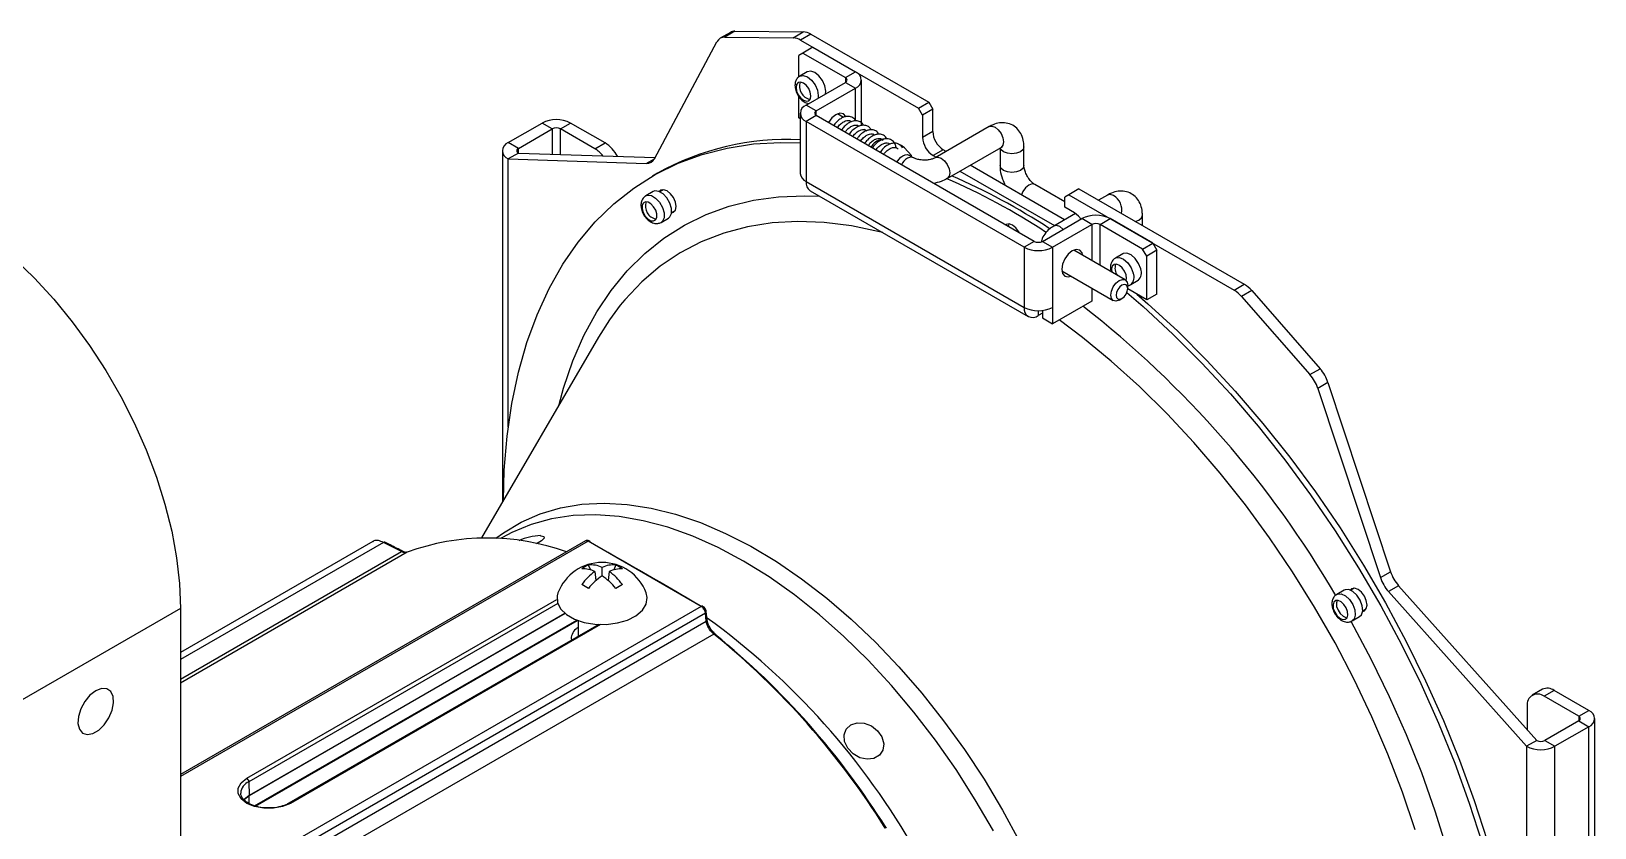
# Model space of a CAD drawing. Extents: x 16.5 to 113.1, y 4.4 to 84.5.
# Drawn here: x 27.93 to 36.09, y 14.61 to 18.78 of the extents above; entities that cross this region are included whole.
import ezdxf

# ---------------------------------------------------------------- set-up
doc = ezdxf.new("R2010")
doc.units = 0
doc.header["$MEASUREMENT"] = 0
doc.layers.add('OBJECT', color=7, linetype='CONTINUOUS')

msp = doc.modelspace()

# ---------------------------------------------------------------- linework, layer by layer
at = {"layer": 'OBJECT'}
for p, q in [((31.6054, 18.7772), (31.5525, 18.7466)), ((31.6054, 18.7772), (31.9623, 18.7736)), ((31.1847, 18.1108), (31.5115, 18.7222)), ((31.5819, 18.7714), (31.5289, 18.7408)), ((31.5525, 18.7466), (31.9093, 18.7431)), ((31.9093, 18.7431), (31.9623, 18.7736)), ((32.0013, 18.7616), (31.9483, 18.731)), ((31.9483, 18.731), (32.5641, 18.3755)), ((32.0013, 18.7616), (32.6171, 18.4061)), ((31.9596, 18.6633), (31.9384, 18.651)), ((31.9384, 18.5384), (31.9384, 18.651)), ((32.0126, 18.6939), (31.9596, 18.6633)), ((31.9596, 18.6633), (32.1823, 18.5347)), ((32.0126, 18.6939), (32.2353, 18.5653)), ((31.9832, 18.5652), (31.9443, 18.5427)), ((32.1823, 18.5347), (32.2353, 18.5653)), ((32.1823, 18.5347), (32.1823, 18.5102)), ((31.9769, 18.3916), (32.1823, 18.5102)), ((32.0299, 18.361), (32.2353, 18.4796)), ((32.1823, 18.5102), (32.2353, 18.4796)), ((32.2353, 18.3087), (32.2353, 18.4796)), ((32.2661, 18.2844), (32.2661, 18.5224)), ((31.9384, 18.3244), (31.9384, 18.4378)), ((32.0299, 18.361), (31.9769, 18.3916)), ((32.0409, 18.4416), (32.0396, 18.4278)), ((32.5641, 18.3755), (32.6171, 18.4061)), ((32.5854, 18.3388), (32.5641, 18.3755)), ((32.6383, 18.3693), (32.5854, 18.3388)), ((32.6171, 18.4061), (32.6383, 18.3693)), ((32.6383, 18.2534), (32.6383, 18.3693)), ((30.4216, 18.1956), (30.5985, 18.2977)), ((30.6514, 18.2671), (30.5985, 18.2977)), ((30.6939, 18.2671), (30.7468, 18.2977)), ((30.9271, 18.1936), (30.7468, 18.2977)), ((31.9461, 18.3199), (31.9384, 18.3244)), ((31.9461, 18.3488), (31.9461, 18.0344)), ((32.0299, 18.3365), (31.9769, 18.3059)), ((33.1153, 17.6487), (31.9769, 18.3059)), ((31.9769, 18.3059), (31.9769, 17.9915)), ((32.0299, 18.3365), (32.0299, 18.361)), ((33.1684, 17.6793), (32.0299, 18.3365)), ((32.1718, 18.3271), (32.1407, 18.3451)), ((32.2123, 18.3038), (32.2033, 18.309)), ((32.5854, 18.3388), (32.5854, 18.2228)), ((30.4746, 18.165), (30.6514, 18.2671)), ((30.6514, 18.2671), (30.6514, 18.1347)), ((30.8742, 18.163), (30.6939, 18.2671)), ((30.6939, 18.1333), (30.6939, 18.2671)), ((32.2531, 18.2802), (32.2446, 18.2851)), ((32.2934, 18.2569), (32.2828, 18.2631)), ((32.334, 18.2335), (32.3252, 18.2386)), ((32.3797, 18.2071), (32.3659, 18.2151)), ((32.6383, 18.2534), (32.5854, 18.2228)), ((32.9324, 18.2786), (32.6513, 18.1163)), ((30.3909, 18.1527), (30.3909, 16.3171)), ((30.4746, 18.165), (30.4216, 18.1956)), ((30.4746, 18.1405), (30.4216, 18.1099)), ((30.4746, 18.1405), (30.4746, 18.165)), ((30.4746, 18.1405), (31.1881, 18.1172)), ((30.8742, 18.163), (30.9271, 18.1936)), ((32.4904, 18.1686), (32.5267, 18.1273)), ((32.5371, 18.1163), (32.5141, 18.1296)), ((32.5267, 18.1273), (32.5224, 18.1248)), ((32.5267, 18.1223), (32.5267, 18.1273)), ((32.6935, 18.1578), (32.6405, 18.1273)), ((32.6405, 18.1273), (32.6554, 18.1187)), ((32.7084, 18.1492), (32.6935, 18.1578)), ((32.7138, 18.008), (32.9949, 18.1703)), ((32.9896, 18.1672), (32.9896, 18.0754)), ((33.1146, 18.0754), (33.1146, 18.1734)), ((30.4216, 18.1099), (31.1425, 18.0864)), ((30.4216, 16.708), (30.4216, 18.1099)), ((31.1425, 18.0864), (31.1847, 18.1108)), ((32.7804, 18.0465), (33.2742, 17.7615)), ((33.3271, 17.7921), (32.8334, 18.0771)), ((31.2005, 18.035), (31.175, 18.0203)), ((31.9769, 17.9915), (33.1153, 17.3343)), ((31.9769, 17.9915), (31.9769, 17.9915)), ((33.3278, 17.8863), (33.1717, 17.9764)), ((31.179, 17.9395), (31.1401, 17.917)), ((31.1878, 17.9427), (31.179, 17.9395)), ((31.231, 17.9493), (31.2127, 17.9387)), ((31.9986, 17.9435), (33.1371, 17.2862)), ((33.349, 17.9224), (33.3278, 17.9101)), ((33.3278, 17.8579), (33.3278, 17.9101)), ((33.402, 17.953), (33.349, 17.9224)), ((33.349, 17.9224), (34.2124, 17.424)), ((33.402, 17.953), (34.2653, 17.4546)), ((33.5511, 17.9214), (33.5039, 17.8941)), ((31.2201, 17.7785), (31.259, 17.8009)), ((31.2752, 17.8305), (31.2935, 17.841)), ((33.2108, 17.6793), (33.4162, 17.7979)), ((33.3842, 17.825), (33.2701, 17.7591)), ((33.3787, 17.8285), (33.3278, 17.8579)), ((33.4692, 17.7673), (33.4162, 17.7979)), ((33.5117, 17.7673), (33.5647, 17.7979)), ((33.7874, 17.6693), (33.5647, 17.7979)), ((33.7333, 17.7617), (33.7333, 17.8162)), ((33.0335, 17.7571), (33.0369, 17.7706)), ((33.2638, 17.6487), (33.4692, 17.7673)), ((33.4692, 17.7673), (33.4692, 17.5782)), ((33.7344, 17.6387), (33.5117, 17.7673)), ((33.5117, 17.5537), (33.5117, 17.7673)), ((33.1684, 17.6793), (33.1153, 17.6487)), ((33.1153, 17.6487), (33.1153, 17.3343)), ((33.2108, 17.6793), (33.2638, 17.6487)), ((33.2638, 17.6487), (33.2638, 17.3343)), ((33.7344, 17.6387), (33.7874, 17.6693)), ((33.7556, 17.6019), (33.7344, 17.6387)), ((33.7874, 17.6693), (33.8087, 17.6326)), ((33.6433, 17.4777), (33.3746, 17.6328)), ((33.6308, 17.6141), (33.5919, 17.5916)), ((33.8087, 17.6326), (33.7556, 17.6019)), ((33.7556, 17.3733), (33.7556, 17.6019)), ((33.8087, 17.4039), (33.8087, 17.6326)), ((33.3121, 17.5245), (33.5808, 17.3694)), ((33.6719, 17.453), (33.7108, 17.4755)), ((33.4692, 17.4338), (33.4692, 17.3672)), ((33.7556, 17.3733), (33.6562, 17.4307)), ((33.6563, 17.4327), (33.6563, 17.4491)), ((33.8087, 17.4039), (33.7556, 17.3733)), ((34.2124, 17.424), (34.2653, 17.4546)), ((34.3043, 17.4216), (34.2514, 17.391)), ((34.2514, 17.391), (34.6082, 16.9826)), ((34.3043, 17.4216), (34.6612, 17.0132)), ((33.1896, 17.3166), (33.1896, 17.2914)), ((33.2108, 17.3178), (33.2108, 17.2792)), ((33.4692, 17.3672), (33.2638, 17.2486)), ((33.2638, 17.3343), (33.2638, 17.2486)), ((33.6121, 17.3725), (33.6262, 17.3807)), ((33.2108, 17.3037), (33.1896, 17.2914)), ((33.2108, 17.2792), (33.2638, 17.2486)), ((30.8926, 17.1782), (30.2814, 16.1292)), ((34.6082, 16.9826), (34.6612, 17.0132)), ((34.7021, 16.9415), (34.6492, 16.9109)), ((34.6492, 16.9109), (34.976, 15.9221)), ((34.7021, 16.9415), (35.029, 15.9527)), ((30.8246, 16.1136), (28.7099, 14.8928)), ((30.8394, 16.112), (28.7099, 14.8827)), ((29.7142, 16.1106), (28.7099, 15.5308)), ((29.7703, 16.1061), (28.7099, 15.494)), ((29.8646, 16.0578), (29.7703, 16.1061)), ((30.3926, 16.1323), (30.3811, 16.1256)), ((31.4296, 15.7714), (30.8394, 16.112)), ((28.7099, 15.3912), (29.8646, 16.0578)), ((29.8944, 16.0542), (28.7099, 15.3704)), ((30.8399, 15.9879), (30.8508, 15.9624)), ((30.8738, 15.9535), (30.8798, 15.9065)), ((30.9116, 15.9317), (30.9116, 15.9754)), ((30.9495, 15.9535), (30.9434, 15.9065)), ((30.9834, 15.9879), (30.9725, 15.9624)), ((34.976, 15.9221), (35.029, 15.9527)), ((34.787, 15.8566), (34.7481, 15.8342)), ((34.7911, 15.8585), (34.787, 15.8566)), ((34.839, 15.8664), (34.8207, 15.8559)), ((35.0712, 15.8796), (35.0182, 15.849)), ((35.0182, 15.849), (35.7391, 15.0402)), ((35.0712, 15.8796), (35.792, 15.0708)), ((28.7099, 15.7608), (27.826, 15.2505)), ((31.4296, 15.7714), (28.7099, 14.2013)), ((28.7099, 15.7608), (28.7099, 8.8932)), ((29.0568, 14.8735), (30.6758, 15.8081)), ((30.6802, 15.7865), (29.0674, 14.8555)), ((34.7481, 15.8342), (34.7522, 15.8361)), ((34.8832, 15.7476), (34.9015, 15.7582)), ((31.4515, 15.7357), (28.7099, 14.153)), ((28.7099, 14.1086), (31.4558, 15.6938)), ((29.069, 14.7835), (30.7178, 15.7353)), ((30.7183, 15.7349), (29.069, 14.7829)), ((29.097, 14.7291), (30.7793, 15.7002)), ((29.1023, 14.7274), (30.7842, 15.6984)), ((30.8948, 15.6771), (29.2767, 14.743)), ((30.9032, 15.6769), (29.2842, 14.7423)), ((30.7866, 15.6975), (30.7866, 15.6147)), ((31.4558, 15.6938), (31.4515, 15.7357)), ((31.4601, 15.7006), (31.4601, 15.701)), ((34.8281, 15.6956), (34.867, 15.7181)), ((31.4953, 15.6269), (28.7099, 14.0189)), ((35.8215, 15.3382), (35.7685, 15.3077)), ((35.8839, 15.332), (35.831, 15.3015)), ((36.0113, 15.1974), (35.831, 15.3015)), ((36.0643, 15.228), (35.8839, 15.332)), ((35.7426, 15.2504), (35.7426, 15.1263)), ((36.0113, 15.1974), (36.0643, 15.228)), ((36.0113, 15.1974), (36.0113, 15.1729)), ((36.095, 11.5924), (36.095, 15.1851)), ((36.0113, 15.1729), (35.8344, 15.0708)), ((36.0643, 15.1423), (35.8874, 15.0402)), ((36.0113, 15.1729), (36.0643, 15.1423)), ((36.0643, 11.5495), (36.0643, 15.1423)), ((35.792, 15.0708), (35.7391, 15.0402)), ((35.7391, 15.0402), (35.7391, 11.4474)), ((35.8344, 15.0708), (35.8874, 15.0402)), ((35.8874, 11.4474), (35.8874, 15.0402)), ((29.0674, 14.8555), (29.069, 14.7835)), ((29.0681, 14.7411), (29.069, 14.7829))]:
    msp.add_line(p, q, dxfattribs=at)
at = {"layer": 'OBJECT', "flags": 128}
for points in [[(31.9443, 18.5427), (31.962, 18.5463), (31.9836, 18.5392), (32.0053, 18.522), (32.0238, 18.4974), (32.0363, 18.4692), (32.0409, 18.4416)], [(32.0785, 18.4503), (32.0798, 18.464), (32.0752, 18.4916), (32.0627, 18.5198), (32.0442, 18.5444), (32.0225, 18.5616), (32.0009, 18.5688), (31.9832, 18.5652)], [(31.9245, 18.4833), (31.9277, 18.4643), (31.9362, 18.4449), (31.949, 18.428), (31.9639, 18.4162), (31.9787, 18.4112), (31.9912, 18.4139), (31.9995, 18.4239), (32.0023, 18.4395), (31.9991, 18.4584), (31.9906, 18.4778), (31.9778, 18.4947), (31.9629, 18.5066), (31.9481, 18.5115), (31.9356, 18.5088), (31.9273, 18.4989), (31.9245, 18.4833)], [(32.1837, 18.3314), (32.1718, 18.3451), (32.1539, 18.3485), (32.1328, 18.3412), (32.1117, 18.3242), (32.0938, 18.3), (32.0936, 18.2997)], [(32.9324, 18.2786), (32.9468, 18.2813), (32.9637, 18.2755)], [(32.9637, 18.2755), (32.9806, 18.2618), (32.9949, 18.2425), (33.0045, 18.2204), (33.0079, 18.1989), (33.0045, 18.1813), (32.9949, 18.1703), (32.9949, 18.1703)], [(30.3963, 16.3264), (30.4011, 16.4831), (30.4159, 16.6611), (30.4406, 16.8319), (30.4749, 16.9951), (30.5189, 17.15), (30.5723, 17.296), (30.6349, 17.4325), (30.7065, 17.5592), (30.7869, 17.6754), (30.8757, 17.7809), (30.9726, 17.8751), (31.0773, 17.9577), (31.1893, 18.0284), (31.3082, 18.087), (31.4337, 18.1333), (31.5652, 18.167), (31.7022, 18.188), (31.8442, 18.1963), (31.9461, 18.1945)], [(32.4514, 18.0932), (32.4521, 18.0944), (32.4612, 18.1074), (32.4716, 18.1184), (32.4828, 18.1265), (32.494, 18.1313), (32.5045, 18.1324), (32.5135, 18.1299), (32.5141, 18.1296)], [(33.1146, 18.1734), (33.1098, 18.1596), (33.0962, 18.1479), (33.076, 18.1401), (33.0521, 18.1373), (33.0281, 18.1401), (33.0079, 18.1479), (32.9943, 18.1596), (32.9903, 18.1677)], [(32.537, 18.1163), (32.5227, 18.1191), (32.5058, 18.1132)], [(32.6519, 18.1166), (32.6657, 18.1191), (32.6826, 18.1132)], [(32.6826, 18.1132), (32.6995, 18.0996), (32.7138, 18.0802), (32.7234, 18.0581), (32.7268, 18.0367), (32.7234, 18.0191), (32.7138, 18.008), (32.7138, 18.008)], [(33.1146, 18.0754), (33.1098, 18.0616), (33.0962, 18.0499), (33.076, 18.0421), (33.0521, 18.0393), (33.0281, 18.0421), (33.0079, 18.0499), (32.9943, 18.0616), (32.9896, 18.0754)], [(33.1717, 17.9764), (33.1574, 17.9792), (33.1404, 17.9734), (33.1235, 17.9597), (33.1092, 17.9404), (33.101, 17.9226)], [(30.6874, 16.826), (30.711, 16.9118), (30.7594, 17.054), (30.817, 17.1869), (30.8836, 17.3101), (30.959, 17.423), (31.0428, 17.5252), (31.1347, 17.6163), (31.2343, 17.6959), (31.3413, 17.7637), (31.4552, 17.8194), (31.5755, 17.8628), (31.7017, 17.8937), (31.8335, 17.9121), (31.9701, 17.9177), (32.0472, 17.9154)], [(31.1807, 17.7858), (31.1914, 17.792), (31.1973, 17.8047), (31.1974, 17.8222), (31.1916, 17.8418), (31.1809, 17.8604), (31.1669, 17.8752), (31.1517, 17.884), (31.1377, 17.8855), (31.1269, 17.8794), (31.1211, 17.8666), (31.121, 17.8491), (31.1268, 17.8296), (31.1374, 17.811), (31.1514, 17.7961), (31.1666, 17.7873), (31.1807, 17.7858)], [(31.1401, 17.9171), (31.1489, 17.9202), (31.1693, 17.9181), (31.1914, 17.9053), (31.2117, 17.8837), (31.2273, 17.8566), (31.2356, 17.8282), (31.2355, 17.8027), (31.227, 17.7842), (31.2198, 17.7783)], [(31.259, 17.8009), (31.2659, 17.8066), (31.2744, 17.8252), (31.2745, 17.8506), (31.2662, 17.879), (31.2506, 17.9061), (31.2302, 17.9277), (31.2082, 17.9406), (31.1878, 17.9427)], [(31.2749, 17.8281), (31.2841, 17.831), (31.2943, 17.8427), (31.2979, 17.8615), (31.2943, 17.8843), (31.2841, 17.9078), (31.2689, 17.9284), (31.2509, 17.9429), (31.2329, 17.9492), (31.2176, 17.9462), (31.2105, 17.9397)], [(33.5824, 17.9183), (33.5655, 17.9242), (33.5511, 17.9214)], [(27.5163, 17.8282), (27.6264, 17.7587), (27.7356, 17.6781), (27.843, 17.587), (27.9475, 17.4862), (28.0483, 17.3765), (28.1447, 17.259), (28.2356, 17.1345), (28.3204, 17.0042), (28.3984, 16.8692), (28.4688, 16.7306), (28.5311, 16.5896), (28.5848, 16.4474), (28.6293, 16.3052), (28.6643, 16.1643), (28.6896, 16.0258), (28.7048, 15.8909), (28.7099, 15.7608)], [(33.4125, 17.7957), (33.3998, 17.8115), (33.3787, 17.8285)], [(33.696, 17.7832), (33.715, 17.7907), (33.7285, 17.8024), (33.7333, 17.8162), (33.7333, 17.8162)], [(32.3773, 17.7249), (32.3603, 17.7292), (32.2145, 17.7599), (32.072, 17.7779), (31.9334, 17.7831), (31.7993, 17.7755), (31.6702, 17.7551), (31.5468, 17.7221), (31.4294, 17.6766), (31.3186, 17.6187), (31.2149, 17.5487), (31.1187, 17.4669), (31.0304, 17.3736), (31.0068, 17.345)], [(33.091, 17.724), (33.0881, 17.7293), (33.0729, 17.7498), (33.0549, 17.7644), (33.0369, 17.7706), (33.0216, 17.7677), (33.0188, 17.7657)], [(33.3013, 17.756), (33.2844, 17.7619), (33.2701, 17.7591), (33.2701, 17.7591)], [(33.3189, 17.7417), (33.3182, 17.7424), (33.3013, 17.756)], [(33.4213, 17.6058), (33.4177, 17.619), (33.4057, 17.6327), (33.3878, 17.6362), (33.3667, 17.6289), (33.3456, 17.6118), (33.3277, 17.5877), (33.3158, 17.5601), (33.3116, 17.5333)], [(33.6477, 17.4743), (33.6498, 17.4853), (33.6477, 17.5038), (33.64, 17.5234), (33.6279, 17.5409), (33.6132, 17.5538), (33.5982, 17.56), (33.5851, 17.5587), (33.5759, 17.55), (33.5721, 17.5352), (33.574, 17.5177)], [(33.5923, 17.5918), (33.5942, 17.5928), (33.6133, 17.5948), (33.6351, 17.5857), (33.6565, 17.5669), (33.6741, 17.5414), (33.6853, 17.513)], [(33.7242, 17.5354), (33.713, 17.5639), (33.6954, 17.5894), (33.674, 17.6081), (33.6522, 17.6172), (33.6331, 17.6153), (33.6308, 17.6141)], [(33.3116, 17.5333), (33.3158, 17.5114), (33.3277, 17.4976), (33.3456, 17.4942), (33.3588, 17.4976)], [(33.6121, 17.3725), (33.6121, 17.3725), (33.5952, 17.3666), (33.5808, 17.3694), (33.5713, 17.3804), (33.5679, 17.398), (33.5713, 17.4195), (33.5808, 17.4416), (33.5952, 17.4609), (33.6121, 17.4746), (33.6121, 17.4746)], [(33.6121, 17.4746), (33.629, 17.4805), (33.6433, 17.4777), (33.6529, 17.4666), (33.6563, 17.4491)], [(33.6262, 17.4501), (33.6147, 17.4408), (33.605, 17.4276), (33.5985, 17.4126), (33.5962, 17.398), (33.5985, 17.3861), (33.605, 17.3786), (33.6147, 17.3767), (33.6262, 17.3807), (33.6377, 17.39), (33.6475, 17.4031), (33.654, 17.4181), (33.6563, 17.4327), (33.654, 17.4447), (33.6475, 17.4522), (33.6377, 17.4541), (33.6262, 17.4501)], [(33.6516, 17.4114), (33.7365, 17.3381), (33.8919, 17.1949), (34.0442, 17.0426), (34.1928, 16.8819), (34.3372, 16.7133), (34.4768, 16.5374), (34.6111, 16.3549), (34.7396, 16.1666), (34.8619, 15.973), (34.9774, 15.7749), (35.0858, 15.573), (35.1866, 15.3682), (35.2795, 15.161), (35.3641, 14.9524), (35.4402, 14.7432), (35.5073, 14.5339)], [(33.7042, 17.403), (33.7619, 17.3528), (33.9173, 17.2096), (34.0696, 17.0573), (34.2182, 16.8966), (34.3626, 16.728), (34.5022, 16.5521), (34.6365, 16.3696), (34.7651, 16.1813), (34.8873, 15.9877), (35.0028, 15.7896), (35.1112, 15.5877), (35.2121, 15.3828), (35.305, 15.1757), (35.3896, 14.9671), (35.4656, 14.7578), (35.5328, 14.5486)], [(31.0068, 17.345), (30.9504, 17.2692), (30.8926, 17.1782)], [(35.1581, 14.604), (35.0911, 14.8014), (35.0153, 14.9986), (34.9311, 15.1947), (34.8388, 15.3889), (34.7388, 15.5803), (34.6315, 15.7681), (34.5174, 15.9517), (34.3969, 16.1301), (34.2706, 16.3026), (34.1389, 16.4686), (34.0025, 16.6273), (33.8619, 16.778), (33.7177, 16.9202), (33.5705, 17.0532), (33.4209, 17.1765), (33.2986, 17.2687)], [(30.357, 16.1272), (30.3962, 16.156), (30.4891, 16.2116), (30.5888, 16.2552), (30.6946, 16.2864), (30.806, 16.305), (30.9224, 16.3111), (31.0433, 16.3045), (31.1678, 16.2853), (31.2953, 16.2536), (31.4252, 16.2095), (31.5567, 16.1533), (31.6891, 16.0854), (31.8216, 16.006), (31.9537, 15.9157), (32.0845, 15.8148), (32.2132, 15.704), (32.3394, 15.5839), (32.4621, 15.4551), (32.5808, 15.3184), (32.6948, 15.1743), (32.8035, 15.0239), (32.9063, 14.8678), (33.0026, 14.707), (33.092, 14.5423)], [(32.9547, 14.5978), (32.8606, 14.7607), (32.7598, 14.9191), (32.6527, 15.0722), (32.5401, 15.2189), (32.4225, 15.3586), (32.3005, 15.4905), (32.1749, 15.6137), (32.0464, 15.7277), (31.9157, 15.8317), (31.7835, 15.9252), (31.6505, 16.0077), (31.5176, 16.0787), (31.3854, 16.1378), (31.2547, 16.1847), (31.1262, 16.2192), (31.0006, 16.2409), (30.8786, 16.2499), (30.761, 16.246), (30.6484, 16.2293), (30.5413, 16.1998), (30.4405, 16.1578), (30.3926, 16.1323)], [(30.591, 16.1411), (30.5939, 16.1411), (30.6081, 16.1376), (30.6085, 16.1284), (30.5951, 16.1147), (30.5697, 16.0985), (30.5689, 16.0981)], [(30.6811, 15.8423), (30.6767, 15.8259), (30.6785, 15.7917), (30.6951, 15.7589), (30.7252, 15.7295), (30.767, 15.7054), (30.8179, 15.688), (30.8747, 15.6785), (30.9339, 15.6774), (30.9916, 15.6848), (31.0443, 15.7004), (31.0887, 15.7229), (31.1219, 15.7512), (31.142, 15.7833), (31.1475, 15.8173), (31.1421, 15.8423)], [(34.867, 15.7181), (34.8769, 15.7278), (34.8833, 15.7485), (34.8811, 15.7751), (34.8707, 15.8036), (34.8536, 15.8296), (34.8325, 15.8492), (34.8105, 15.8593), (34.7911, 15.8585)], [(34.8829, 15.7452), (34.8921, 15.7482), (34.9023, 15.7599), (34.9059, 15.7786), (34.9023, 15.8015), (34.8921, 15.825), (34.8769, 15.8455), (34.8589, 15.8601), (34.8409, 15.8663), (34.8256, 15.8633), (34.8185, 15.8568)], [(34.7919, 15.7039), (34.8015, 15.7119), (34.8059, 15.7261), (34.8044, 15.7444), (34.7972, 15.764), (34.7855, 15.7819), (34.771, 15.7953), (34.7559, 15.8023), (34.7425, 15.8018), (34.7329, 15.7938), (34.7285, 15.7795), (34.73, 15.7612), (34.7371, 15.7416), (34.7489, 15.7237), (34.7634, 15.7103), (34.7785, 15.7033), (34.7919, 15.7039)], [(34.7498, 15.803), (34.7459, 15.7896), (34.7474, 15.7712), (34.7545, 15.7517), (34.7663, 15.7338), (34.7808, 15.7203), (34.7959, 15.7133), (34.802, 15.7126)], [(34.7522, 15.8361), (34.7716, 15.8369), (34.7936, 15.8267), (34.8147, 15.8072), (34.8318, 15.7812), (34.8422, 15.7527), (34.8444, 15.7261), (34.838, 15.7053), (34.828, 15.6956)], [(31.4601, 15.7011), (31.4571, 15.7304), (31.4559, 15.743)], [(34.8212, 15.693), (34.8229, 15.69), (34.9262, 15.4969), (35.022, 15.3009), (35.1099, 15.1027), (35.1896, 14.9032), (35.2606, 14.7031), (35.3227, 14.5032), (35.3758, 14.3044), (35.4194, 14.1074), (35.4536, 13.9131), (35.4781, 13.7222), (35.4928, 13.5355), (35.4977, 13.3538)], [(31.4953, 15.6269), (31.4972, 15.6278), (31.499, 15.6284), (31.5006, 15.6285), (31.502, 15.6282), (31.503, 15.6274), (31.5037, 15.6263), (31.5041, 15.6248), (31.5041, 15.623)], [(28.268, 15.3305), (28.2375, 15.3071), (28.2104, 15.2745), (28.1895, 15.2362), (28.1771, 15.1965), (28.1746, 15.1595), (28.1822, 15.1293), (28.199, 15.1093), (28.2234, 15.1014), (28.2525, 15.1067), (28.2834, 15.1245), (28.3126, 15.1529), (28.3369, 15.1888), (28.3538, 15.2284), (28.3613, 15.2673), (28.3588, 15.3013), (28.3464, 15.3268), (28.3255, 15.3409), (28.2984, 15.3422), (28.268, 15.3305)], [(32.3601, 14.9936), (32.3314, 14.9768), (32.2955, 14.9724), (32.2574, 14.9809), (32.2221, 15.0011), (32.1945, 15.0305), (32.1782, 15.0649), (32.1755, 15.0997), (32.1867, 15.1303), (32.2103, 15.1525), (32.2432, 15.1633), (32.2809, 15.1613), (32.3182, 15.1466), (32.3502, 15.1214), (32.3726, 15.089), (32.3822, 15.0537), (32.3779, 15.0204), (32.3601, 14.9936)], [(29.2842, 14.7423), (29.2435, 14.7252), (29.1957, 14.7162), (29.1453, 14.7162), (29.0975, 14.7252), (29.0568, 14.7423), (29.0272, 14.7658), (29.0117, 14.7934), (29.0117, 14.8224), (29.0272, 14.85), (29.0568, 14.8735)], [(29.069, 14.7829), (29.0426, 14.7619), (29.041, 14.76)], [(29.0412, 14.7609), (29.0426, 14.7625), (29.069, 14.7835)], [(29.2767, 14.743), (29.2768, 14.7431), (29.277, 14.7432)], [(32.3902, 14.6134), (32.392, 14.6144), (32.3936, 14.6153), (32.3948, 14.6158), (32.3956, 14.6162), (32.3959, 14.6162), (32.3959, 14.616), (32.3954, 14.6154), (32.3945, 14.6147)]]:
    msp.add_lwpolyline(points, dxfattribs=at)
at = {"layer": 'OBJECT'}
for centre, radius, start, end in [((31.6043, 18.7316), 0.0456, 88.55242, 119.38894), ((31.5511, 18.7023), 0.0443, 88.26391, 153.31993), ((31.9056, 18.662), 0.0811, 58.26759, 87.39289), ((31.9586, 18.6926), 0.0811, 58.26759, 87.39289), ((32.1777, 18.5224), 0.0131, 290.78488, 69.21706), ((32.2191, 18.5224), 0.0458, 290.78396, 69.2168), ((32.0116, 18.4892), 0.0693, 161.15684, 258.8378), ((31.9932, 18.3488), 0.0458, 110.78298, 249.21668), ((30.6726, 18.1545), 0.1612, 62.6095, 117.39031), ((32.0346, 18.3488), 0.0131, 110.78119, 249.21687), ((30.6726, 18.2261), 0.0461, 62.60965, 117.3897), ((31.8802, 16.8167), 1.3951, 87.29143, 119.1577), ((32.3749, 18.1477), 0.0622, 93.15426, 158.29071), ((32.7051, 18.2283), 0.1199, 182.60554, 237.39446), ((32.7581, 18.2588), 0.1199, 182.60554, 237.39446), ((30.4379, 18.1527), 0.0458, 110.78341, 249.21604), ((30.4792, 18.1527), 0.0131, 110.7844, 249.21366), ((30.7896, 18.0232), 0.1633, 39.02483, 58.81664), ((30.8274, 18.0363), 0.1862, 27.96738, 57.6104), ((32.4503, 18.1297), 0.0559, 44.15607, 75.84931), ((31.145, 18.1308), 0.0445, 266.74809, 333.26241), ((32.5566, 18.0338), 0.0943, 122.60461, 150.69243), ((31.9987, 18.0396), 0.0528, 185.69392, 245.62605), ((32.0289, 17.9861), 0.0523, 174.02006, 234.66765), ((31.3859, 14.9347), 3.3458, 56.59476, 66.71607), ((31.4123, 14.9517), 3.3433, 56.73139, 66.65835), ((31.207, 17.8633), 0.069, 160.86312, 259.13149), ((33.5386, 17.8432), 0.0869, 347.9242, 59.76124), ((33.4905, 17.6546), 0.1614, 62.60963, 117.39013), ((33.4905, 17.7263), 0.0461, 62.60957, 117.38979), ((33.1896, 17.792), 0.1614, 242.6096, 297.39052), ((33.1896, 17.7202), 0.0461, 242.60944, 297.39121), ((33.6522, 17.5392), 0.0624, 160.08716, 217.76585), ((33.6381, 17.4921), 0.0517, 311.05209, 23.88356), ((33.677, 17.5145), 0.0516, 310.83798, 23.91632), ((34.1315, 17.2889), 0.1575, 40.45535, 59.10879), ((34.1845, 17.3194), 0.1575, 40.45535, 59.10879), ((33.1606, 17.327), 0.0459, 170.78589, 309.20371), ((33.1896, 17.4776), 0.1614, 242.6096, 297.39052), ((30.1554, 13.1548), 5.3098, 30.2426, 52.02272), ((34.4483, 16.8437), 0.2118, 18.49177, 40.98379), ((34.5013, 16.8743), 0.2118, 18.49177, 40.98379), ((29.7747, 16.1007), 0.00695, 69.7399, 129.10131), ((30.3126, 14.9174), 1.2113, 70.0848, 110.19883), ((30.5963, 15.8612), 0.28, 91.09911, 115.11169), ((30.8438, 16.1064), 0.00711, 64.70481, 127.74953), ((30.8429, 16.1071), 0.00695, 359.37854, 55.79973), ((29.869, 16.0527), 0.00662, 67.58518, 130.7023), ((30.9116, 15.7545), 0.2466, 20.83602, 159.16398), ((30.9045, 15.8363), 0.1648, 113.0749, 126.91972), ((30.8118, 15.8297), 0.1385, 63.41262, 92.59), ((31.0587, 15.7005), 0.3134, 126.16309, 143.88427), ((30.8533, 15.8524), 0.1361, 64.60616, 95.62305), ((31.1288, 15.6248), 0.3759, 125.28495, 140.21375), ((30.97, 15.8524), 0.1361, 84.37747, 115.39366), ((30.6945, 15.6248), 0.3759, 39.78571, 54.71543), ((31.0115, 15.8297), 0.1385, 87.41071, 116.58683), ((30.7646, 15.7005), 0.3134, 36.11527, 53.83698), ((30.9188, 15.8363), 0.1648, 53.08081, 66.92456), ((35.1766, 15.9892), 0.2116, 198.48465, 221.51543), ((35.2296, 16.0198), 0.2116, 198.48465, 221.51543), ((30.1818, 14.765), 1.2822, 59.11516, 60.89021), ((31.6419, 14.7644), 1.2829, 119.11027, 120.88435), ((31.4339, 15.7654), 0.00735, 62.11494, 126.25944), ((31.4479, 15.7428), 0.008, 297.41472, 2.18991), ((31.4519, 15.701), 0.00818, 297.87019, 357.29419), ((29.2079, 12.6016), 3.8392, 29.42014, 54.08298), ((28.8907, 12.4252), 4.1273, 32.01678, 50.87088), ((28.9126, 12.4376), 4.1064, 32.01679, 50.87087), ((35.7965, 15.2592), 0.0546, 50.7965, 189.21402), ((35.8473, 15.2809), 0.0629, 54.38217, 114.30718), ((36.0066, 15.1851), 0.0131, 290.78519, 69.21675), ((36.048, 15.1851), 0.0458, 290.78363, 69.21692), ((35.8132, 15.1834), 0.1612, 242.60993, 297.39026), ((35.8132, 15.1117), 0.0461, 242.61112, 297.38952), ((29.0443, 14.854), 0.0231, 3.54022, 57.32576), ((29.0953, 14.7904), 0.0708, 113.1898, 175.50169), ((29.0549, 14.7832), 0.0141, 358.69957, 1.30043), ((29.2797, 14.736), 0.00771, 54.7845, 110.71471)]:
    msp.add_arc(centre, radius, start, end, dxfattribs=at)
for points, knots in [([(31.9448, 18.5419), (31.9422, 18.5407), (31.9339, 18.5367), (31.9247, 18.5232), (31.9185, 18.5039), (31.9189, 18.4802), (31.9271, 18.4532), (31.9437, 18.4268), (31.9651, 18.4068), (31.9819, 18.4014), (31.9896, 18.3989)], [0, 0, 0, 0, 0.048252, 0.157314, 0.266979, 0.395213, 0.545971, 0.702078, 0.862231, 1, 1, 1, 1]), ([(32.2362, 18.3088), (32.2345, 18.3119), (32.2309, 18.3184), (32.2215, 18.3259), (32.2065, 18.3328), (32.1872, 18.3331), (32.1664, 18.3261), (32.1465, 18.3135), (32.13, 18.2984), (32.123, 18.2869), (32.1211, 18.2839)], [0, 0, 0, 0, 0.08026, 0.170729, 0.279628, 0.468561, 0.597406, 0.751358, 0.93321, 1, 1, 1, 1]), ([(32.14, 18.273), (32.1424, 18.2765), (32.1493, 18.2867), (32.1649, 18.2999), (32.1824, 18.3092), (32.1976, 18.3111), (32.2069, 18.3095), (32.2107, 18.3052), (32.2121, 18.3036)], [0, 0, 0, 0, 0.115563, 0.329232, 0.54414, 0.719565, 0.89465, 1, 1, 1, 1]), ([(32.2769, 18.2849), (32.2759, 18.287), (32.2722, 18.295), (32.2592, 18.3051), (32.239, 18.3107), (32.217, 18.3071), (32.1957, 18.2966), (32.1759, 18.2809), (32.1659, 18.2669), (32.1614, 18.2606)], [0, 0, 0, 0, 0.052407, 0.199441, 0.372653, 0.533847, 0.685328, 0.859381, 1, 1, 1, 1]), ([(32.1823, 18.2524), (32.1857, 18.2568), (32.1941, 18.2679), (32.2107, 18.28), (32.2268, 18.2869), (32.2409, 18.2875), (32.2487, 18.2858), (32.2522, 18.2812), (32.253, 18.2802)], [0, 0, 0, 0, 0.151661, 0.376185, 0.573153, 0.725187, 0.939144, 1, 1, 1, 1]), ([(33.1146, 18.1734), (33.1142, 18.182), (33.1133, 18.2035), (33.1038, 18.2351), (33.0844, 18.2653), (33.0565, 18.2876), (33.0228, 18.2992), (32.9872, 18.2995), (32.957, 18.2915), (32.9393, 18.2822), (32.9324, 18.2786)], [0, 0, 0, 0, 0.095823, 0.239926, 0.374685, 0.506227, 0.644624, 0.777377, 0.913637, 1, 1, 1, 1]), ([(32.3172, 18.2622), (32.3139, 18.2671), (32.3068, 18.2777), (32.289, 18.2857), (32.2681, 18.2865), (32.2456, 18.2791), (32.2233, 18.2635), (32.2078, 18.2482), (32.2023, 18.2386), (32.2017, 18.2374)], [0, 0, 0, 0, 0.135772, 0.289676, 0.444719, 0.61445, 0.792849, 0.973713, 1, 1, 1, 1]), ([(32.2206, 18.2264), (32.2214, 18.2277), (32.2262, 18.2357), (32.2393, 18.2483), (32.2562, 18.2595), (32.2719, 18.2643), (32.2849, 18.264), (32.2907, 18.2595), (32.2938, 18.2571)], [0, 0, 0, 0, 0.039641, 0.250615, 0.46033, 0.615319, 0.791267, 1, 1, 1, 1]), ([(32.3572, 18.2388), (32.3563, 18.2409), (32.352, 18.2504), (32.3381, 18.2593), (32.3184, 18.2636), (32.2969, 18.2605), (32.2732, 18.248), (32.2533, 18.2308), (32.2451, 18.218), (32.2424, 18.2138)], [0, 0, 0, 0, 0.051518, 0.232351, 0.368046, 0.523133, 0.718096, 0.90926, 1, 1, 1, 1]), ([(32.2613, 18.203), (32.2635, 18.2064), (32.2704, 18.2167), (32.2854, 18.2293), (32.3016, 18.2382), (32.3171, 18.2414), (32.3274, 18.24), (32.3323, 18.2351), (32.334, 18.2335)], [0, 0, 0, 0, 0.1076439, 0.3287953, 0.5077821, 0.6593627, 0.8858369, 1, 1, 1, 1]), ([(32.3989, 18.2151), (32.3965, 18.2187), (32.3916, 18.2261), (32.3787, 18.2357), (32.3617, 18.2402), (32.3409, 18.2379), (32.3192, 18.2283), (32.2976, 18.2116), (32.2871, 18.197), (32.2825, 18.1907)], [0, 0, 0, 0, 0.097511, 0.203905, 0.369453, 0.498962, 0.672292, 0.859112, 1, 1, 1, 1]), ([(32.3015, 18.1798), (32.3055, 18.1851), (32.314, 18.1966), (32.33, 18.2087), (32.3458, 18.2163), (32.3605, 18.2179), (32.3692, 18.2158), (32.3733, 18.2116), (32.3743, 18.2105)], [0, 0, 0, 0, 0.174572, 0.375673, 0.538585, 0.716283, 0.927056, 1, 1, 1, 1]), ([(32.4469, 18.1684), (32.4469, 18.1688), (32.4468, 18.1756), (32.4417, 18.1886), (32.4319, 18.2036), (32.4182, 18.2123), (32.404, 18.2163), (32.3872, 18.2158), (32.3664, 18.2088), (32.3446, 18.1937), (32.3289, 18.1781), (32.3235, 18.1685), (32.3228, 18.1674)], [0, 0, 0, 0, 0.007953, 0.114499, 0.259633, 0.350016, 0.430778, 0.548929, 0.669583, 0.827062, 0.979552, 1, 1, 1, 1]), ([(32.342, 18.1564), (32.343, 18.1581), (32.3481, 18.1666), (32.3613, 18.1789), (32.3786, 18.1901), (32.3949, 18.1947), (32.4069, 18.1935), (32.4122, 18.1895), (32.4145, 18.1877)], [0, 0, 0, 0, 0.055283, 0.266734, 0.464354, 0.650308, 0.840634, 1, 1, 1, 1]), ([(32.4804, 18.1659), (32.4791, 18.1687), (32.4755, 18.1763), (32.4661, 18.1847), (32.4509, 18.1922), (32.433, 18.1934), (32.4127, 18.188), (32.3919, 18.176), (32.3738, 18.1601), (32.3661, 18.1478), (32.3638, 18.1442)], [0, 0, 0, 0, 0.069166, 0.184334, 0.287998, 0.455475, 0.577062, 0.736289, 0.923317, 1, 1, 1, 1]), ([(32.3824, 18.133), (32.3856, 18.1375), (32.3935, 18.1487), (32.4104, 18.162), (32.4278, 18.1701), (32.4431, 18.171), (32.4524, 18.168), (32.4568, 18.1623), (32.4584, 18.1602)], [0, 0, 0, 0, 0.134985, 0.338402, 0.535637, 0.69072, 0.888015, 1, 1, 1, 1]), ([(32.9949, 18.1703), (32.9971, 18.1714), (33.0022, 18.174), (33.0029, 18.1739), (33.0034, 18.1739)], [0, 0, 0, 0, 0.4210652, 1, 1, 1, 1]), ([(32.6513, 18.1163), (32.6488, 18.115), (32.6423, 18.1115), (32.6258, 18.1063), (32.6029, 18.1031), (32.5773, 18.1037), (32.5548, 18.1083), (32.5423, 18.1134), (32.5379, 18.1158), (32.5371, 18.1163)], [0, 0, 0, 0, 0.103122, 0.260951, 0.434631, 0.620142, 0.807626, 0.964024, 1, 1, 1, 1]), ([(32.9896, 18.0754), (32.9899, 18.0669), (32.9909, 18.0438), (32.9992, 18.0079), (33.0117, 17.9823), (33.0171, 17.971)], [0, 0, 0, 0, 0.244936, 0.670221, 1, 1, 1, 1]), ([(33.1717, 17.9764), (33.1692, 17.978), (33.163, 17.9819), (33.1503, 17.9935), (33.1361, 18.0118), (33.1238, 18.0343), (33.1165, 18.0561), (33.1146, 18.0694), (33.1146, 18.0745), (33.1146, 18.0754)], [0, 0, 0, 0, 0.103118, 0.260953, 0.434627, 0.620134, 0.807617, 0.964026, 1, 1, 1, 1]), ([(32.6421, 17.9831), (32.6563, 17.9861), (32.6821, 17.9915), (32.704, 18.0029), (32.7138, 18.008)], [0, 0, 0, 0, 0.55076, 1, 1, 1, 1]), ([(31.1405, 17.9164), (31.1391, 17.9159), (31.1316, 17.913), (31.1224, 17.9008), (31.115, 17.8824), (31.114, 17.8595), (31.1206, 17.833), (31.1356, 17.8059), (31.1566, 17.7847), (31.1794, 17.7732), (31.2016, 17.7707), (31.2138, 17.7759), (31.2194, 17.7783)], [0, 0, 0, 0, 0.020599, 0.113894, 0.203823, 0.306627, 0.429355, 0.559221, 0.691104, 0.8132, 0.913163, 1, 1, 1, 1]), ([(33.7333, 17.8162), (33.7329, 17.8248), (33.732, 17.8463), (33.7225, 17.8779), (33.7031, 17.9081), (33.6752, 17.9304), (33.6416, 17.9421), (33.6059, 17.9423), (33.5757, 17.9343), (33.558, 17.925), (33.5511, 17.9214)], [0, 0, 0, 0, 0.0958231, 0.2399261, 0.3746847, 0.5062267, 0.6446238, 0.7773767, 0.9136375, 1, 1, 1, 1]), ([(33.2701, 17.7591), (33.2628, 17.7545), (33.2445, 17.743), (33.2226, 17.7189), (33.208, 17.6949), (33.2063, 17.6803), (33.2059, 17.6774)], [0, 0, 0, 0, 0.234434, 0.586983, 0.916659, 1, 1, 1, 1]), ([(33.5928, 17.5915), (33.5917, 17.5911), (33.5845, 17.5885), (33.5751, 17.5769), (33.5673, 17.5588), (33.5653, 17.5391), (33.569, 17.5256), (33.5706, 17.5197)], [0, 0, 0, 0, 0.040883, 0.287049, 0.521933, 0.787266, 1, 1, 1, 1]), ([(33.6563, 17.4481), (33.6615, 17.4487), (33.6673, 17.4493), (33.6715, 17.4531), (33.6719, 17.4534)], [0, 0, 0, 0, 0.897331, 1, 1, 1, 1]), ([(29.7703, 16.1061), (29.7613, 16.1098), (29.7434, 16.1171), (29.724, 16.1168), (29.7167, 16.1109), (29.7149, 16.1094)], [0, 0, 0, 0, 0.429264, 0.858556, 1, 1, 1, 1]), ([(29.8715, 16.0588), (29.8495, 16.0702), (29.8181, 16.0863), (29.7865, 16.1024), (29.7771, 16.1072)], [0, 0, 0, 0, 0.700005, 1, 1, 1, 1]), ([(30.8467, 16.1125), (30.8452, 16.1134), (30.8413, 16.1158), (30.8344, 16.1166), (30.8281, 16.1158), (30.8254, 16.1138), (30.8248, 16.1134)], [0, 0, 0, 0, 0.220511, 0.5744, 0.900508, 1, 1, 1, 1]), ([(30.8394, 16.112), (30.8371, 16.1131), (30.8323, 16.1152), (30.8272, 16.1153), (30.8253, 16.1137), (30.8248, 16.1133)], [0, 0, 0, 0, 0.429313, 0.858622, 1, 1, 1, 1]), ([(29.8944, 16.0542), (29.8903, 16.0532), (29.8822, 16.0513), (29.8711, 16.0546), (29.8653, 16.0575), (29.8646, 16.0578)], [0, 0, 0, 0, 0.471916, 0.943784, 1, 1, 1, 1]), ([(29.8931, 16.0548), (29.8919, 16.0543), (29.8885, 16.053), (29.8795, 16.0548), (29.8729, 16.0583), (29.8714, 16.0592)], [0, 0, 0, 0, 0.325648, 0.842354, 1, 1, 1, 1]), ([(29.8931, 16.0548), (29.8919, 16.0543), (29.8885, 16.053), (29.8795, 16.0548), (29.8729, 16.0583), (29.8714, 16.0592)], [0, 0, 0, 0, 0.325648, 0.842354, 1, 1, 1, 1]), ([(30.9389, 16.0567), (30.945, 16.0533), (31.0653, 15.9853), (31.2304, 15.89), (31.3876, 15.7973), (31.4329, 15.7705)], [0, 0, 0, 0, 0.036266, 0.722113, 1, 1, 1, 1]), ([(31.4515, 15.7357), (31.4512, 15.7386), (31.4504, 15.7443), (31.4463, 15.7536), (31.4406, 15.762), (31.4347, 15.768), (31.431, 15.7705), (31.4296, 15.7714)], [0, 0, 0, 0, 0.218544, 0.437092, 0.65551, 0.873728, 1, 1, 1, 1]), ([(31.4555, 15.743), (31.4554, 15.7446), (31.4551, 15.7496), (31.4511, 15.758), (31.445, 15.7667), (31.4395, 15.7701), (31.4371, 15.7716)], [0, 0, 0, 0, 0.1415383, 0.440161, 0.7559532, 1, 1, 1, 1]), ([(34.7486, 15.8333), (34.745, 15.8312), (34.7357, 15.8262), (34.7267, 15.8109), (34.7218, 15.7908), (34.7236, 15.7663), (34.7337, 15.739), (34.7518, 15.7133), (34.7742, 15.6956), (34.7972, 15.6884), (34.8159, 15.6891), (34.8246, 15.6945), (34.8275, 15.6964)], [0, 0, 0, 0, 0.058943, 0.148657, 0.241835, 0.352711, 0.480068, 0.609873, 0.744999, 0.856002, 0.950905, 1, 1, 1, 1]), ([(31.4953, 15.6269), (31.4905, 15.6312), (31.4809, 15.6398), (31.4687, 15.6572), (31.4593, 15.676), (31.457, 15.6878), (31.4558, 15.6938)], [0, 0, 0, 0, 0.2465, 0.492977, 0.740149, 1, 1, 1, 1]), ([(31.501, 15.6297), (31.4988, 15.6314), (31.4914, 15.6371), (31.4792, 15.6524), (31.4676, 15.6728), (31.4612, 15.6904), (31.4608, 15.6982), (31.4606, 15.7006)], [0, 0, 0, 0, 0.109221, 0.362574, 0.625001, 0.887751, 1, 1, 1, 1]), ([(30.7866, 15.6607), (30.7825, 15.6582), (30.766, 15.6481), (30.7541, 15.6253), (30.7477, 15.6049), (30.753, 15.5954), (30.7531, 15.5953)], [0, 0, 0, 0, 0.143915, 0.57025, 0.997185, 1, 1, 1, 1]), ([(29.175, 14.7184), (29.1633, 14.7184), (29.1373, 14.7185), (29.0993, 14.7269), (29.0651, 14.7409), (29.0404, 14.7593), (29.0266, 14.7783), (29.0258, 14.7901), (29.0254, 14.7956)], [0, 0, 0, 0, 0.145887, 0.323895, 0.500654, 0.675585, 0.849741, 1, 1, 1, 1]), ([(29.2767, 14.743), (29.2715, 14.7402), (29.2562, 14.7321), (29.2247, 14.7228), (29.1943, 14.7175), (29.1776, 14.7183), (29.175, 14.7184)], [0, 0, 0, 0, 0.190832, 0.560292, 0.932293, 1, 1, 1, 1])]:
    msp.add_open_spline(points, degree=3, knots=knots, dxfattribs=at)

doc.saveas('drawing.dxf')
